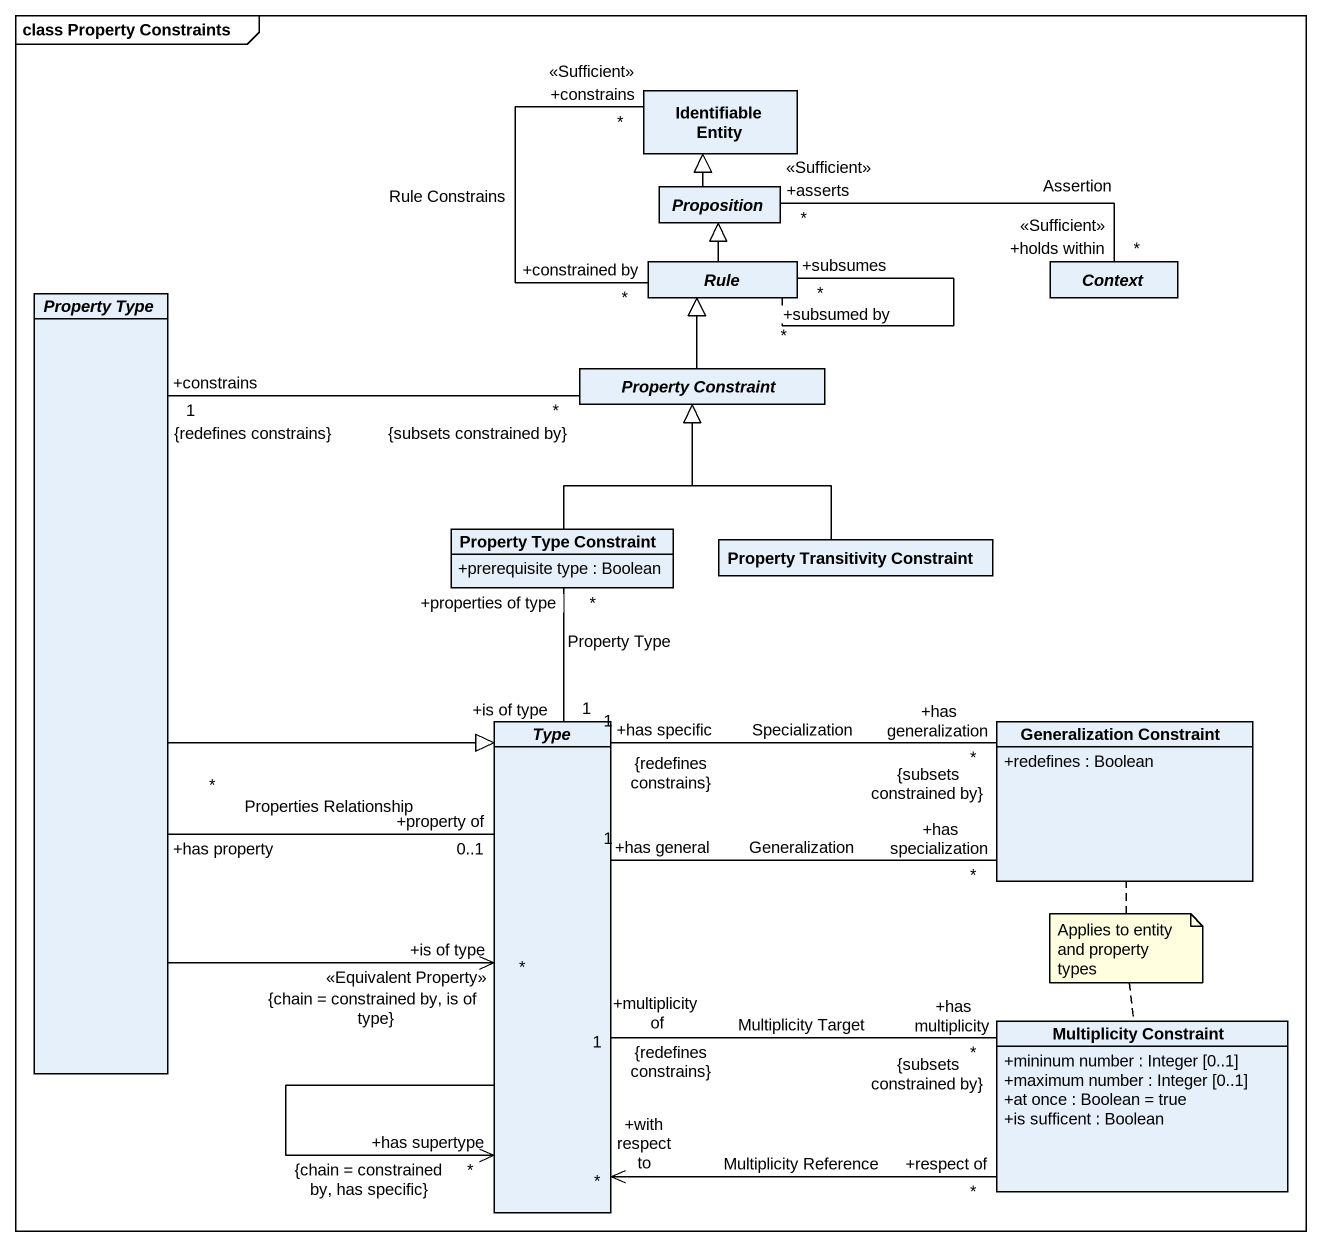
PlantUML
@startuml
mainframe class Property Constraints
hide circle
hide empty members
skinparam classAttributeIconSize 0
class "Identifiable Entity" as Identifiable_Entity
abstract class Proposition
abstract class Rule
abstract class Context
abstract class "Property Type" as Property_Type
abstract class "Property Constraint" as Property_Constraint
class "Property Type Constraint" as Property_Type_Constraint {
  +prerequisite type : Boolean
}
class "Property Transitivity Constraint" as Property_Transitivity
abstract class Type
class "Generalization Constraint" as Generalization_Constraint {
  +redefines : Boolean
}
class "Multiplicity Constraint" as Multiplicity_Constraint {
  +mininum number : Integer [0..1]
  +maximum number : Integer [0..1]
  +at once : Boolean = true
  +is sufficent : Boolean
}
Proposition -up-|> Identifiable_Entity
Rule "+constrained by\n*" -up- "+constrains\n*\n<<Sufficient>>" Identifiable_Entity : Rule Constrains
Rule -up-|> Proposition
Rule "+subsumed by\n*" -- "+subsumes\n*" Rule
Context "+holds within\n*\n<<Sufficient>>" -left- "+asserts\n*\n<<Sufficient>>" Proposition : Assertion
Property_Type --> "+is of type\n<<Equivalent Property>>\n*\n{chain = constrained by, is of type}" Type
Property_Type --|> Type
Property_Constraint -up-|> Rule
Property_Constraint "*\n{subsets constrained by}" -left- "+constrains\n1\n{redefines constrains}" Property_Type
Property_Type_Constraint -up-|> Property_Constraint
Property_Type_Constraint "+properties of type\n*" -- "+is of type\n1" Type : Property Type
Property_Transitivity -up-|> Property_Constraint
Type "+property of\n0..1" -up- "+has property\n*" Property_Type : Properties Relationship
Type --> "+has supertype\n*\n{chain = constrained by, has specific}" Type
Generalization_Constraint "+has specialization\n*" -left- "+has general\n1" Type : Generalization
Generalization_Constraint "+has generalization\n*\n{subsets constrained by}" -left- "+has specific\n1\n{redefines constrains}" Type : Specialization
Multiplicity_Constraint "+respect of\n*" -left-> "+with respect to\n*" Type : Multiplicity Reference
Multiplicity_Constraint "+has multiplicity\n*\n{subsets constrained by}" -left- "+multiplicity of\n1\n{redefines constrains}" Type : Multiplicity Target
note as N1
  Applies to entity and property types
end note
N1 .. Generalization_Constraint
N1 .. Multiplicity_Constraint
@enduml
